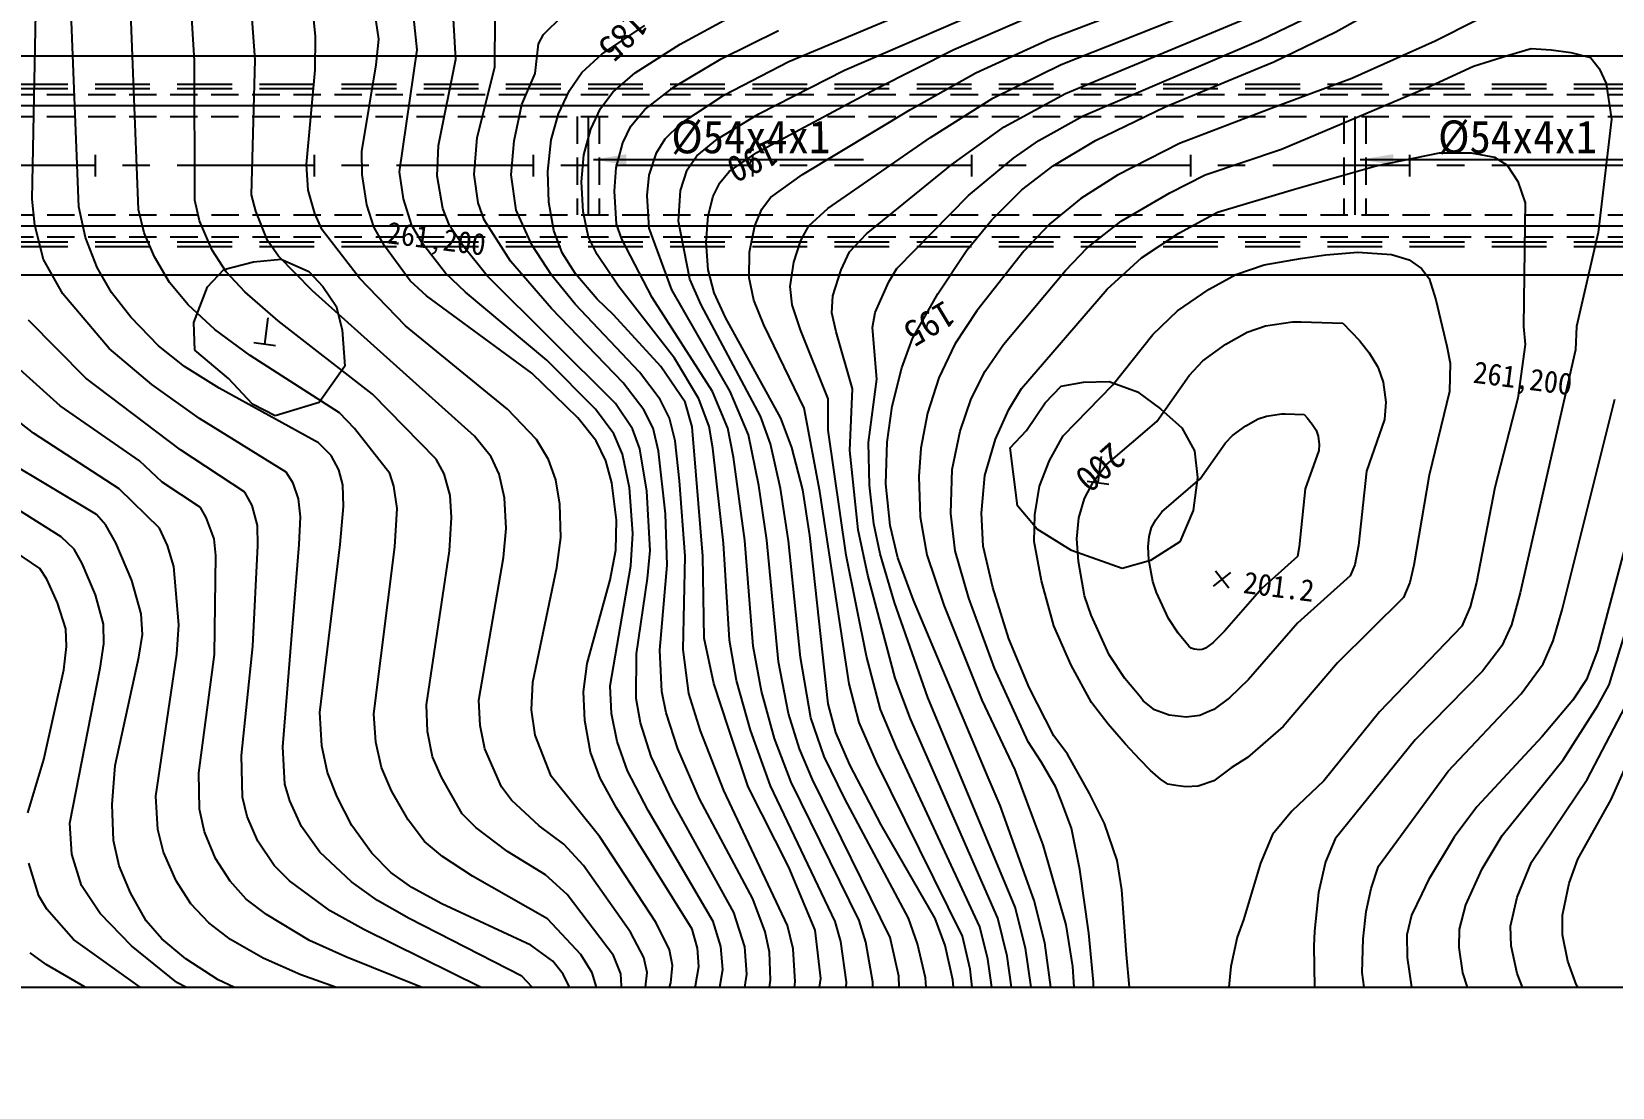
# Model space of a CAD drawing. Header units: millimetres. Extents: x 1510 to 2306, y 1103 to 1807.
# Drawn here: x 2032.1 to 2176.4, y 1392.7 to 1489.1 of the extents above; entities that cross this region are included whole.
import ezdxf
from ezdxf.enums import TextEntityAlignment as Align
from ezdxf.xclip import XClip

# ---------------------------------------------------------------- set-up
doc = ezdxf.new("R2010")
doc.units = ezdxf.units.MM
doc.header["$LTSCALE"] = 10
doc.header["$MEASUREMENT"] = 0
doc.header["$XCLIPFRAME"] = 2
for name, pattern in [('CENTER', [2, 1.25, -0.25, 0.25, -0.25]), ('DASHED', [0.75, 0.5, -0.25]), ('HIDDEN', [0.375, 0.25, -0.125])]:
    doc.linetypes.add(name, pattern=pattern)
doc.layers.add('TX-PAPR', color=2, linetype='Continuous', plot=False)
doc.layers.add('TZ-BASE', color=253, linetype='Continuous')
doc.layers.add('TZ-CABL', color=4, linetype='Continuous')
doc.styles.add('HANA', font='GulimChe.ttf')
doc.styles.get("Standard").update_dxf_attribs({"font": 'GulimChe.ttf'})
doc.linetypes.add('ZIGZAG', pattern='A,0.0001,-0.2,[131,ltypeshp.shx,S=0.2,R=0,X=-0.2,Y=0],-0.4,[131,ltypeshp.shx,S=0.2,R=180,X=0.2,Y=0],-0.2', length=0.8001)
doc.dimstyles.get("Standard").update_dxf_attribs({"dimtxt": 0.18, "dimasz": 0.18, "dimexe": 0.18, "dimexo": 0.0625, "dimgap": 0.09, "dimtad": 0, "dimtih": 1, "dimtoh": 1, "dimdec": 4, "dimzin": 0, "dimdsep": 46, "dimtxsty": 'Standard', "dimcen": 0.09, "dimadec": 0, "dimazin": 0, "dimtfac": 1, "dimtdec": 4, "dimtofl": 0, "dimtmove": 0, "dimatfit": 3, "dimfxl": 0, "dimtolj": 1, "dimtzin": 0, "dimarcsym": 0})

# ---------------------------------------------------------------- blocks, each defined once
blk = doc.blocks.new('JD-DHDH6EF4KJ')
at = {"layer": 'TZ-BASE'}
for p, q in [((434.26, -3.07, 174), (434.79, 23.89, 174)), ((443.97, -4.01, 176), (443.04, 19.12, 176)), ((449.08, 9.57, 177), (448.46, 19.28, 177)), ((454.62, 9.65, 178), (453.86, 19.78, 178)), ((460.13, 11.78, 179), (459.27, 20.03, 179)), ((465.89, 11.55, 180), (464.76, 19.3, 180)), ((508.42, 8.73, 189), (534.08, 19.79, 189)), ((438.5, -3.76, 175), (437.64, 18.58, 175)), ((469.39, 10.57, 181), (468.67, 17.72, 181)), ((503.33, 9.52, 188), (524.93, 18.57, 188)), ((527.2, 11.59, 191), (542.77, 17.51, 191)), ((553.26, 12.23, 195), (560.87, 16.47, 195)), ((472.92, 9.73, 182), (472.59, 15.64, 182)), ((528.2, 9.24, 192), (544.09, 15.54, 192)), ((476.5, 9, 183), (476.53, 13.65, 183)), ((480.93, 11.96, 184), (482.68, 13.69, 184)), ((493.4, 11.1, 186), (498.14, 13.65, 186)), ((518.4, 10.6, 190), (526.21, 13.97, 190)), ((528.58, 6.58, 193), (545.35, 13.55, 193)), ((546.41, 11.5, 194), (551.92, 14.12, 194)), ((566.13, 13.29, 196), (562.32, 11.36, 196)), ((460.08, 8.76, 179), (460.13, 11.78, 179)), ((465.66, 9.19, 180), (465.89, 11.55, 180)), ((480.49, 11.11, 184), (480.93, 11.96, 184)), ((486.3, 10.2, 185), (490.19, 12.78, 185)), ((497.14, 9.74, 187), (502.39, 12.35, 187)), ((520.4, 8.46, 191), (527.2, 11.59, 191)), ((547.62, 9.47, 195), (553.26, 12.23, 195)), ((467.8, -0.57, 181), (469.39, 10.57, 181)), ((480.16, 8.4, 184), (480.49, 11.11, 184)), ((484.44, 8.51, 185), (486.3, 10.2, 185)), ((489.31, 8.47, 186), (493.4, 11.1, 186)), ((511.32, 7.05, 190), (518.4, 10.6, 190)), ((530.2, 4.54, 194), (546.41, 11.5, 194)), ((562.32, 11.36, 196), (554.74, 7.96, 196)), ((568.94, 10.05, 197), (571.09, 10.69, 197)), ((571.09, 10.69, 197), (572.92, 10.57, 197)), ((572.92, 10.57, 197), (574.73, 10.34, 197)), ((574.73, 10.34, 197), (576.51, 9.88, 197)), ((700, 10), (429.86, 10)), ((700, 10), (429.86, 10)), ((449.1, -3.16, 177), (449.08, 9.57, 177)), ((454.26, -2.66, 178), (454.62, 9.65, 178)), ((459.3, 0.09, 179), (460.08, 8.76, 179)), ((464.35, 1.28, 180), (465.66, 9.19, 180)), ((471.34, 1.84, 182), (472.92, 9.73, 182)), ((474.87, 2.56, 183), (476.5, 9, 183)), ((492.86, 7.18, 187), (497.14, 9.74, 187)), ((497.4, 6.42, 188), (503.33, 9.52, 188)), ((500.58, 4.73, 189), (508.42, 8.73, 189)), ((521.94, 6.15, 192), (528.2, 9.24, 192)), ((537.7, 5.38, 195), (545.91, 8.77, 195)), ((545.91, 8.77, 195), (547.62, 9.47, 195)), ((561.54, 7.09, 197), (565.82, 9.07, 197)), ((565.82, 9.07, 197), (568.94, 10.05, 197)), ((576.51, 9.88, 197), (577.3, 8.86, 197)), ((577.3, 8.86, 197), (577.93, 7.51, 197)), ((478.96, 5.58, 184), (480.16, 8.4, 184)), ((483.3, 6.86, 185), (484.44, 8.51, 185)), ((487.25, 6.7, 186), (489.31, 8.47, 186)), ((514.45, 5.13, 191), (520.4, 8.46, 191)), ((554.74, 7.96, 196), (547.11, 5.13, 196)), ((577.93, 7.51, 197), (578.43, 4.23, 197)), ((482.29, 4.74, 185), (483.3, 6.86, 185)), ((486.13, 5.21, 186), (487.25, 6.7, 186)), ((490.17, 5.12, 187), (492.86, 7.18, 187)), ((493.48, 3.86, 188), (497.4, 6.42, 188)), ((500.41, 1.21, 190), (511.32, 7.05, 190)), ((516.26, 2.56, 192), (521.94, 6.15, 192)), ((523, 3.53, 193), (528.58, 6.58, 193)), ((548.3, 1.49, 197), (561.54, 7.09, 197)), ((478.26, 2.27, 184), (478.96, 5.58, 184)), ((481.63, 2.35, 185), (482.29, 4.74, 185)), ((485.25, 3.34, 186), (486.13, 5.21, 186)), ((488.91, 3.6, 187), (490.17, 5.12, 187)), ((496.78, 2.43, 189), (500.58, 4.73, 189)), ((504.57, -0.82, 191), (514.45, 5.13, 191)), ((526.14, 2.28, 194), (530.2, 4.54, 194)), ((531.32, 2.29, 195), (537.7, 5.38, 195)), ((547.11, 5.13, 196), (539, 2.02, 196)), ((484.62, 1, 186), (485.25, 3.34, 186)), ((488.18, 2.07, 187), (488.91, 3.6, 187)), ((492.03, 2.44, 188), (493.48, 3.86, 188)), ((518.2, 0.09, 193), (523, 3.53, 193)), ((578.43, 4.23, 197), (577.22, -6.09, 197)), ((471.21, -0.94, 182), (471.34, 1.84, 182)), ((474.59, -0.8, 183), (474.87, 2.56, 183)), ((477.98, -0.85, 184), (478.26, 2.27, 184)), ((481.33, -0.53, 185), (481.63, 2.35, 185)), ((487.56, -0.2, 187), (488.18, 2.07, 187)), ((491.25, 1.16, 188), (492.03, 2.44, 188)), ((494.92, 0.88, 189), (496.78, 2.43, 189)), ((506.89, -3.91, 192), (516.26, 2.56, 192)), ((523.84, 0.68, 194), (526.14, 2.28, 194)), ((527.46, -0.02, 195), (531.32, 2.29, 195)), ((539, 2.02, 196), (533.34, -0.87, 196)), ((541.34, -0.84, 197), (548.3, 1.49, 197)), ((440, 1), (440, -1)), ((459.44, -2.25, 179), (459.3, 0.09, 179)), ((460, 1), (460, -1)), ((464.37, -0.82, 180), (464.35, 1.28, 180)), ((480, 1), (480, -1)), ((484.4, -1.47, 186), (484.62, 1, 186)), ((490.58, -0.87, 188), (491.25, 1.16, 188)), ((494.06, -0.39, 189), (494.92, 0.88, 189)), ((497.88, -0.54, 190), (500.41, 1.21, 190)), ((500, 1), (500, -1)), ((510.43, -6.22, 193), (518.2, 0.09, 193)), ((519.73, -2.74, 194), (523.84, 0.68, 194)), ((520, 1), (520, -1)), ((540, 1), (540, -1)), ((556.94, -0.03, 198), (562.73, 1.18, 198)), ((560, 1), (560, -1)), ((562.73, 1.18, 198), (565.61, 1.16, 198)), ((565.61, 1.16, 198), (567.74, 0.77, 198)), ((567.74, 0.77, 198), (568.92, 0.04, 198)), ((568.92, 0.04, 198), (569.87, -1.46, 198)), ((464.79, -3.58, 180), (464.37, -0.82, 180)), ((468.15, -3.03, 181), (467.8, -0.57, 181)), ((471.73, -3.9, 182), (471.21, -0.94, 182)), ((474.96, -3.4, 183), (474.59, -0.8, 183)), ((478.45, -4.08, 184), (477.98, -0.85, 184)), ((481.42, -3.32, 185), (481.33, -0.53, 185)), ((487.41, -2.32, 187), (487.56, -0.2, 187)), ((490.41, -2.74, 188), (490.58, -0.87, 188)), ((493.45, -2.26, 189), (494.06, -0.39, 189)), ((497.04, -1.56, 190), (497.88, -0.54, 190)), ((501.65, -2.92, 191), (504.57, -0.82, 191)), ((524.61, -2.21, 195), (527.46, -0.02, 195)), ((533.34, -0.87, 196), (529.98, -3.01, 196)), ((538.12, -2.47, 197), (541.34, -0.84, 197)), ((549.5, -2.15, 198), (556.94, -0.03, 198)), ((454.66, -4.15, 178), (454.26, -2.66, 178)), ((460.05, -4.38, 179), (459.44, -2.25, 179)), ((484.55, -4.2, 186), (484.4, -1.47, 186)), ((487.61, -5.35, 187), (487.41, -2.32, 187)), ((490.58, -5.71, 188), (490.41, -2.74, 188)), ((493.26, -5.07, 189), (493.45, -2.26, 189)), ((495.95, -4.57, 190), (496.42, -2.79, 190)), ((496.42, -2.79, 190), (497.04, -1.56, 190)), ((513.2, -9.38, 194), (519.73, -2.74, 194)), ((521.85, -4.94, 195), (524.61, -2.21, 195)), ((533.68, -5.06, 197), (538.12, -2.47, 197)), ((542.47, -4.26, 198), (549.5, -2.15, 198)), ((569.87, -1.46, 198), (570.55, -3.39, 198)), ((434.5, -5.42, 174), (434.26, -3.07, 174)), ((439.12, -6.56, 175), (438.5, -3.76, 175)), ((444.48, -6.12, 176), (443.97, -4.01, 176)), ((449.54, -5.04, 177), (449.1, -3.16, 177)), ((455.75, -6.82, 178), (454.66, -4.15, 178)), ((465.43, -5.58, 180), (464.79, -3.58, 180)), ((468.9, -5.46, 181), (468.15, -3.03, 181)), ((472.34, -5.47, 182), (471.73, -3.9, 182)), ((475.5, -4.95, 183), (474.96, -3.4, 183)), ((479.87, -7.23, 184), (478.45, -4.08, 184)), ((481.86, -5.93, 185), (481.42, -3.32, 185)), ((485.04, -6.52, 186), (484.55, -4.2, 186)), ((500.21, -5.51, 191), (500.85, -3.96, 191)), ((500.85, -3.96, 191), (501.65, -2.92, 191)), ((505.14, -5.49, 192), (506.89, -3.91, 192)), ((529.98, -3.01, 196), (527.15, -5.31, 196)), ((538.92, -6.18, 198), (542.47, -4.26, 198)), ((570.55, -3.39, 198), (570.53, -5.34, 198)), ((435.28, -8.57, 174), (434.5, -5.42, 174)), ((450.69, -7.71, 177), (449.54, -5.04, 177)), ((460.74, -5.86, 179), (460.05, -4.38, 179)), ((466.43, -7.31, 180), (465.43, -5.58, 180)), ((469.88, -7.1, 181), (468.9, -5.46, 181)), ((473.57, -7.29, 182), (472.34, -5.47, 182)), ((477.91, -8.72, 183), (475.5, -4.95, 183)), ((488.07, -6.72, 187), (487.61, -5.35, 187)), ((492.66, -11.35, 188), (490.58, -5.71, 188)), ((494.29, -10.37, 189), (493.26, -5.07, 189)), ((495.77, -6.98, 190), (495.95, -4.57, 190)), ((499.74, -7.89, 191), (500.21, -5.51, 191)), ((504.43, -6.82, 192), (505.14, -5.49, 192)), ((519.59, -7.72, 195), (521.85, -4.94, 195)), ((527.15, -5.31, 196), (524.79, -7.81, 196)), ((530.57, -7.5, 197), (533.68, -5.06, 197)), ((570.53, -5.34, 198), (570.39, -14.68, 198)), ((440.18, -9.31, 175), (439.12, -6.56, 175)), ((445.41, -8.33, 176), (444.48, -6.12, 176)), ((456.75, -8.25, 178), (455.75, -6.82, 178)), ((464.13, -10.26, 179), (460.74, -5.86, 179)), ((471.97, -9.82, 181), (469.88, -7.1, 181)), ((482.63, -7.95, 185), (481.86, -5.93, 185)), ((485.82, -8.1, 186), (485.04, -6.52, 186)), ((490.86, -12.05, 187), (488.07, -6.72, 187)), ((495.97, -9.51, 190), (495.77, -6.98, 190)), ((503.78, -8.8, 192), (504.43, -6.82, 192)), ((508.88, -7.86, 193), (510.43, -6.22, 193)), ((535.51, -8.43, 198), (538.92, -6.18, 198)), ((577.22, -6.09, 197), (575.24, -14.68, 197)), ((437.05, -11.69, 174), (435.28, -8.57, 174)), ((446.8, -10.67, 176), (445.41, -8.33, 176)), ((451.95, -9.7, 177), (450.69, -7.71, 177)), ((454.45, -8.79, 175.82), (456.99, -8.53, 175.82)), ((459.83, -11.44, 178), (456.75, -8.25, 178)), ((456.99, -8.53, 175.82), (459.52, -9.66, 175.82)), ((468.75, -10.52, 180), (466.43, -7.31, 180)), ((475.8, -10.07, 182), (473.57, -7.29, 182)), ((481.68, -10.04, 184), (479.87, -7.23, 184)), ((483.84, -9.89, 185), (482.63, -7.95, 185)), ((487.77, -11.01, 186), (485.82, -8.1, 186)), ((499.72, -10.25, 191), (499.74, -7.89, 191)), ((508.1, -9.5, 193), (508.88, -7.86, 193)), ((516.94, -11.7, 195), (519.59, -7.72, 195)), ((524.79, -7.81, 196), (520.48, -13.25, 196)), ((528.59, -9.56, 197), (530.57, -7.5, 197)), ((532.39, -11.28, 198), (535.51, -8.43, 198)), ((546.72, -9.05, 199), (550.04, -8.49, 199)), ((550.04, -8.49, 199), (552.34, -8.15, 199)), ((552.34, -8.15, 199), (555.27, -7.91, 199)), ((555.27, -7.91, 199), (558.36, -8.1, 199)), ((558.36, -8.1, 199), (559.95, -8.61, 199)), ((559.95, -8.61, 199), (561.09, -9.38, 199)), ((700, -10), (429.43, -10)), ((700, -10), (429.43, -10)), ((441.5, -11.58, 175), (440.18, -9.31, 175)), ((450.26, -11.08, 175.82), (451.76, -9.47, 175.82)), ((451.76, -9.47, 175.82), (454.45, -8.79, 175.82)), ((453.67, -11.52, 177), (451.95, -9.7, 177)), ((459.52, -9.66, 175.82), (460.8, -11.02, 175.82)), ((473.8, -11.55, 181), (471.97, -9.82, 181)), ((487.51, -21.72, 182), (475.8, -10.07, 182)), ((481.65, -13.04, 183), (477.91, -8.72, 183)), ((483.83, -12.66, 184), (481.68, -10.04, 184)), ((485.82, -12.18, 185), (483.84, -9.89, 185)), ((496.52, -11.62, 190), (495.97, -9.51, 190)), ((503.46, -11.03, 192), (503.78, -8.8, 192)), ((507.35, -11.9, 193), (508.1, -9.5, 193)), ((512.46, -10.6, 194), (513.2, -9.38, 194)), ((522.93, -16.34, 197), (528.59, -9.56, 197)), ((541.7, -11.29, 199), (544.13, -9.95, 199)), ((544.13, -9.95, 199), (546.72, -9.05, 199)), ((561.09, -9.38, 199), (561.8, -10.3, 199)), ((448.49, -12.7, 176), (446.8, -10.67, 176)), ((449, -14.32, 175.82), (450.26, -11.08, 175.82)), ((456.72, -14.18, 177), (453.67, -11.52, 177)), ((474.63, -24.69, 178), (459.83, -11.44, 178)), ((460.8, -11.02, 175.82), (461.99, -12.83, 175.82)), ((468.34, -14.62, 179), (464.13, -10.26, 179)), ((470.25, -11.89, 180), (468.75, -10.52, 180)), ((492.88, -17.59, 186), (487.77, -11.01, 186)), ((497.96, -20.62, 188), (492.66, -11.35, 188)), ((495.31, -12.72, 189), (494.29, -10.37, 189)), ((500.14, -12.29, 191), (499.72, -10.25, 191)), ((503.64, -12.72, 192), (503.46, -11.03, 192)), ((511.21, -13.41, 194), (512.46, -10.6, 194)), ((524.56, -20.34, 198), (532.39, -11.28, 198)), ((538.8, -13.25, 199), (541.7, -11.29, 199)), ((561.8, -10.3, 199), (562.38, -12.24, 199)), ((441.27, -16.68, 174), (437.05, -11.69, 174)), ((443.27, -13.83, 175), (441.5, -11.58, 175)), ((450.92, -14.96, 176), (448.49, -12.7, 176)), ((461.99, -12.83, 175.82), (462.55, -14.99, 175.82)), ((479.88, -18.94, 180), (470.25, -11.89, 180)), ((481.24, -17.76, 181), (473.8, -11.55, 181)), ((489.7, -18.85, 184), (483.83, -12.66, 184)), ((487.31, -13.62, 185), (485.82, -12.18, 185)), ((496.36, -20.61, 187), (490.86, -12.05, 187)), ((500.73, -22.86, 189), (495.31, -12.72, 189)), ((497.54, -13.86, 190), (496.52, -11.62, 190)), ((501.04, -14.52, 191), (500.14, -12.29, 191)), ((504.38, -14.99, 192), (503.64, -12.72, 192)), ((507.25, -13.45, 193), (507.35, -11.9, 193)), ((514.63, -15.78, 195), (516.94, -11.7, 195)), ((562.38, -12.24, 199), (563.39, -16.48, 199)), ((439.16, -19.4, 173), (433.93, -14.11, 173)), ((445.79, -16.45, 175), (443.27, -13.83, 175)), ((449.11, -16.86, 175.82), (449, -14.32, 175.82)), ((455.49, -16.29, 177.47), (455.79, -13.91, 177.47)), ((465.32, -20.86, 177), (456.72, -14.18, 177)), ((488.21, -19.82, 183), (481.65, -13.04, 183)), ((491.63, -18.35, 185), (487.31, -13.62, 185)), ((502.6, -23.04, 190), (497.54, -13.86, 190)), ((507.64, -15.17, 193), (507.25, -13.45, 193)), ((510.97, -14.79, 194), (511.21, -13.41, 194)), ((520.48, -13.25, 196), (518.49, -16.31, 196)), ((536.57, -15.42, 199), (538.8, -13.25, 199)), ((546.83, -14.63, 200), (549.31, -14.25, 200)), ((549.31, -14.25, 200), (550.11, -14.27, 200)), ((550.11, -14.27, 200), (553.9, -14.39, 200)), ((553.9, -14.39, 200), (555.42, -15.97, 200)), ((454.16, -17.34, 176), (450.92, -14.96, 176)), ((462.55, -14.99, 175.82), (462.78, -18.32, 175.82)), ((477.65, -22.22, 179), (468.34, -14.62, 179)), ((504.73, -22.14, 191), (501.04, -14.52, 191)), ((506.93, -21.29, 192), (504.38, -14.99, 192)), ((509.14, -20.39, 193), (507.64, -15.17, 193)), ((511.37, -19.5, 194), (510.97, -14.79, 194)), ((513.64, -18.46, 195), (514.63, -15.78, 195)), ((532.92, -20, 199), (536.57, -15.42, 199)), ((543.23, -16.29, 200), (545.18, -15.21, 200)), ((545.18, -15.21, 200), (546.83, -14.63, 200)), ((570.39, -14.68, 198), (570.54, -16.33, 198)), ((575.24, -14.68, 197), (575.14, -16.81, 197)), ((584.83, -15.3, 195), (577.15, -44.27, 195)), ((436.81, -21.93, 172), (430.75, -16.48, 172)), ((445.18, -19.99, 174), (441.27, -16.68, 174)), ((448.17, -18.34, 175), (445.79, -16.45, 175)), ((452.17, -19.42, 175.82), (449.11, -16.86, 175.82)), ((454.5, -16.16, 177.47), (456.48, -16.42, 177.47)), ((518.49, -16.31, 196), (517.02, -19.36, 196)), ((521.24, -18.75, 197), (522.93, -16.34, 197)), ((541.12, -17.82, 200), (543.23, -16.29, 200)), ((555.42, -15.97, 200), (556.31, -17.08, 200)), ((556.31, -17.08, 200), (557.08, -18.34, 200)), ((563.39, -16.48, 199), (563.7, -18.04, 199)), ((570.54, -16.33, 198), (569.87, -21.22, 198)), ((575.14, -16.81, 197), (570.09, -39.01, 197)), ((451.31, -20.31, 175), (448.17, -18.34, 175)), ((462.3, -22.57, 176), (454.16, -17.34, 176)), ((462.78, -18.32, 175.82), (460.45, -21.63, 175.82)), ((485.67, -22.24, 181), (481.24, -17.76, 181)), ((493.86, -21.59, 185), (491.63, -18.35, 185)), ((495.1, -21.3, 186), (492.88, -17.59, 186)), ((512.75, -21.95, 195), (513.64, -18.46, 195)), ((519.98, -21.29, 197), (521.24, -18.75, 197)), ((539.89, -19.16, 200), (541.12, -17.82, 200)), ((557.08, -18.34, 200), (557.12, -18.47, 200)), ((557.12, -18.47, 200), (557.59, -19.78, 200)), ((563.7, -18.04, 199), (563.63, -20.61, 199)), ((447.78, -25.94, 173), (439.16, -19.4, 173)), ((449.52, -23.08, 174), (445.18, -19.99, 174)), ((454.38, -21.79, 175.82), (452.17, -19.42, 175.82)), ((484.08, -23.02, 180), (479.88, -18.94, 180)), ((490.09, -22.28, 183), (488.21, -19.82, 183)), ((491.57, -21.35, 184), (489.7, -18.85, 184)), ((510.59, -25.27, 194), (511.37, -19.5, 194)), ((517.02, -19.36, 196), (516, -22.61, 196)), ((526.74, -21.65, 200.18), (528.18, -20.12, 200.18)), ((528.18, -20.12, 200.18), (530.22, -19.77, 200.18)), ((528.38, -24.67, 199), (532.92, -20, 199)), ((530.22, -19.77, 200.18), (532.56, -19.71, 200.18)), ((532.56, -19.71, 200.18), (535.15, -20.66, 200.18)), ((536.91, -23.36, 200), (539.89, -19.16, 200)), ((557.59, -19.78, 200), (557.83, -21.58, 200)), ((460.38, -25.31, 175), (451.31, -20.31, 175)), ((460.45, -21.63, 175.82), (456.43, -22.83, 175.82)), ((471.13, -26.81, 177), (465.32, -20.86, 177)), ((492.44, -23.06, 184), (491.57, -21.35, 184)), ((494.5, -23.85, 185), (493.86, -21.59, 185)), ((496.07, -23.83, 186), (495.1, -21.3, 186)), ((497.76, -23.96, 187), (496.36, -20.61, 187)), ((499.64, -24.59, 188), (497.96, -20.62, 188)), ((506.92, -24.16, 192), (506.93, -21.29, 192)), ((508.9, -26, 193), (509.14, -20.39, 193)), ((518.97, -24.24, 197), (519.98, -21.29, 197)), ((523.4, -22.26, 198), (524.56, -20.34, 198)), ((525.02, -24.17, 200.18), (526.74, -21.65, 200.18)), ((535.15, -20.66, 200.18), (537.27, -22.21, 200.18)), ((557.83, -21.58, 200), (557.71, -23.17, 200)), ((563.63, -20.61, 199), (561.79, -28.25, 199)), ((569.87, -21.22, 198), (567.78, -29.38, 198)), ((573.92, -40.56, 196), (578.73, -21.32, 196)), ((434.38, -24.42, 171), (430.96, -21.79, 171)), ((444.05, -26.95, 172), (436.81, -21.93, 172)), ((457.44, -28, 174), (449.52, -23.08, 174)), ((456.43, -22.83, 175.82), (454.38, -21.79, 175.82)), ((463.67, -24.01, 176), (462.3, -22.57, 176)), ((480.28, -25.01, 179), (477.65, -22.22, 179)), ((485.73, -25.13, 180), (484.08, -23.02, 180)), ((487.36, -24.5, 181), (485.67, -22.24, 181)), ((489.07, -24.02, 182), (487.51, -21.72, 182)), ((490.94, -23.97, 183), (490.09, -22.28, 183)), ((492.95, -25.11, 184), (492.44, -23.06, 184)), ((501.64, -25.4, 189), (500.73, -22.86, 189)), ((503.61, -25.74, 190), (502.6, -23.04, 190)), ((506.16, -29.75, 191), (504.73, -22.14, 191)), ((512.3, -25.24, 195), (512.75, -21.95, 195)), ((516, -22.61, 196), (515.38, -25.79, 196)), ((522.19, -24.98, 198), (523.4, -22.26, 198)), ((537.27, -22.21, 200.18), (539.21, -23.95, 200.18)), ((546.16, -23.13, 201), (546.93, -22.87, 201)), ((546.93, -22.87, 201), (548.3, -22.66, 201)), ((548.3, -22.66, 201), (548.64, -22.67, 201)), ((548.64, -22.67, 201), (550.36, -22.72, 201)), ((550.36, -22.72, 201), (550.64, -23.01, 201)), ((550.64, -23.01, 201), (551.12, -23.61, 201)), ((442.18, -29.51, 171), (434.38, -24.42, 171)), ((466.89, -28.12, 176), (463.67, -24.01, 176)), ((488.14, -26.34, 181), (487.36, -24.5, 181)), ((489.73, -25.85, 182), (489.07, -24.02, 182)), ((491.43, -26.08, 183), (490.94, -23.97, 183)), ((494.87, -28.26, 185), (494.5, -23.85, 185)), ((496.39, -25.8, 186), (496.07, -23.83, 186)), ((498.28, -26.63, 187), (497.76, -23.96, 187)), ((508.55, -35.55, 192), (506.92, -24.16, 192)), ((518.24, -27.75, 197), (518.97, -24.24, 197)), ((523.53, -25.77, 200.18), (525.02, -24.17, 200.18)), ((532.31, -27.33, 200), (536.91, -23.36, 200)), ((539.21, -23.95, 200.18), (540.36, -26.05, 200.18)), ((543.82, -24.64, 201), (545.05, -23.75, 201)), ((545.05, -23.75, 201), (546.16, -23.13, 201)), ((551.12, -23.61, 201), (551.46, -24.16, 201)), ((551.46, -24.16, 201), (551.65, -24.7, 201)), ((557.71, -23.17, 200), (556.05, -27.88, 200)), ((453.68, -29.81, 173), (447.78, -25.94, 173)), ((461.54, -26.47, 175), (460.38, -25.31, 175)), ((476.14, -26.58, 178), (474.63, -24.69, 178)), ((481.4, -26.84, 179), (480.28, -25.01, 179)), ((486.61, -26.94, 180), (485.73, -25.13, 180)), ((490.36, -29.71, 182), (489.73, -25.85, 182)), ((493.36, -28.78, 184), (492.95, -25.11, 184)), ((497.36, -34.48, 186), (496.39, -25.8, 186)), ((500.6, -29.2, 188), (499.64, -24.59, 188)), ((502.58, -29.47, 189), (501.64, -25.4, 189)), ((504.62, -29.61, 190), (503.61, -25.74, 190)), ((510.68, -29.16, 194), (510.59, -25.27, 194)), ((512.17, -29.06, 195), (512.3, -25.24, 195)), ((515.38, -25.79, 196), (515.2, -28.37, 196)), ((521.23, -28.28, 198), (522.19, -24.98, 198)), ((524.2, -31.07, 200.18), (523.53, -25.77, 200.18)), ((527.13, -26.92, 199), (528.38, -24.67, 199)), ((540.87, -28.6, 201), (543.2, -25.32, 201)), ((543.2, -25.32, 201), (543.82, -24.64, 201)), ((551.65, -24.7, 201), (551.75, -25.47, 201)), ((551.75, -25.47, 201), (551.71, -26.01, 201)), ((440.11, -31.84, 170), (431.79, -26.85, 170)), ((446.12, -28.9, 172), (444.05, -26.95, 172)), ((462.25, -27.76, 175), (461.54, -26.47, 175)), ((471.85, -28.15, 177), (471.13, -26.81, 177)), ((476.88, -28.18, 178), (476.14, -26.58, 178)), ((482.05, -28.67, 179), (481.4, -26.84, 179)), ((487.18, -28.96, 180), (486.61, -26.94, 180)), ((488.78, -29.41, 181), (488.14, -26.34, 181)), ((492.08, -31.79, 183), (491.43, -26.08, 183)), ((499.32, -34.21, 187), (498.28, -26.63, 187)), ((509.67, -33.25, 193), (508.9, -26, 193)), ((526.21, -29.27, 199), (527.13, -26.92, 199)), ((531.13, -28.85, 200), (532.31, -27.33, 200)), ((531.56, -28.94, 201.31), (531.86, -26.56, 201.31)), ((540.36, -26.05, 200.18), (540.64, -28.47, 200.18)), ((551.71, -26.01, 201), (550.48, -29.51, 201)), ((436.89, -33.89, 169), (427.62, -28.05, 169)), ((458.07, -28.99, 174), (457.44, -28, 174)), ((462.6, -29.15, 175), (462.25, -27.76, 175)), ((467.28, -29.26, 176), (466.89, -28.12, 176)), ((472.4, -30.13, 177), (471.85, -28.15, 177)), ((477.38, -30.34, 178), (476.88, -28.18, 178)), ((482.41, -30.91, 179), (482.05, -28.67, 179)), ((493.86, -35.65, 184), (493.36, -28.78, 184)), ((495.47, -35.65, 185), (494.87, -28.26, 185)), ((515.2, -28.37, 196), (515.32, -32.06, 196)), ((518.11, -31.75, 197), (518.24, -27.75, 197)), ((520.93, -31.74, 198), (521.23, -28.28, 198)), ((530.33, -30.39, 200), (531.13, -28.85, 200)), ((530.57, -28.81, 201.31), (532.55, -29.07, 201.31)), ((537.38, -31.61, 201), (540.87, -28.6, 201)), ((540.64, -28.47, 200.18), (540.25, -31.48, 200.18)), ((556.05, -27.88, 200), (555.34, -34.67, 200)), ((561.79, -28.25, 199), (560.39, -36.47, 199)), ((445.89, -33.09, 171), (442.18, -29.51, 171)), ((449.61, -31.22, 172), (446.12, -28.9, 172)), ((454.32, -31.03, 173), (453.68, -29.81, 173)), ((458.57, -30.41, 174), (458.07, -28.99, 174)), ((462.68, -31.12, 175), (462.6, -29.15, 175)), ((467.56, -31.31, 176), (467.28, -29.26, 176)), ((472.52, -32.12, 177), (472.4, -30.13, 177)), ((487.6, -32.38, 180), (487.18, -28.96, 180)), ((489.09, -33.57, 181), (488.78, -29.41, 181)), ((490.68, -35.14, 182), (490.36, -29.71, 182)), ((501.31, -34.2, 188), (500.6, -29.2, 188)), ((503.31, -34.26, 189), (502.58, -29.47, 189)), ((505.26, -33.78, 190), (504.62, -29.61, 190)), ((508.84, -47.32, 191), (506.16, -29.75, 191)), ((511.08, -32.7, 194), (510.68, -29.16, 194)), ((512.59, -32.85, 195), (512.17, -29.06, 195)), ((525.78, -31.88, 199), (526.21, -29.27, 199)), ((550.48, -29.51, 201), (549.93, -34.81, 201)), ((567.78, -29.38, 198), (566.12, -38.05, 198)), ((450.14, -32.11, 172), (449.61, -31.22, 172)), ((454.82, -32.85, 173), (454.32, -31.03, 173)), ((458.75, -32.06, 174), (458.57, -30.41, 174)), ((462.37, -34.6, 175), (462.68, -31.12, 175)), ((467.37, -34.8, 176), (467.56, -31.31, 176)), ((477.52, -33.14, 178), (477.38, -30.34, 178)), ((482.51, -33.95, 179), (482.41, -30.91, 179)), ((521.08, -34.75, 198), (520.93, -31.74, 198)), ((526.01, -33.2, 200.18), (524.2, -31.07, 200.18)), ((529.81, -32.15, 200), (530.33, -30.39, 200)), ((536.82, -32.34, 201), (537.38, -31.61, 201)), ((540.25, -31.48, 200.18), (539.02, -34.34, 200.18)), ((440.98, -32.82, 170), (440.11, -31.84, 170)), ((441.89, -34.44, 170), (440.98, -32.82, 170)), ((446.6, -34.67, 171), (445.89, -33.09, 171)), ((450.86, -34.07, 172), (450.14, -32.11, 172)), ((454.86, -34.67, 173), (454.82, -32.85, 173)), ((458.62, -34.59, 174), (458.75, -32.06, 174)), ((472.35, -35.17, 177), (472.52, -32.12, 177)), ((477.28, -35.79, 178), (477.52, -33.14, 178)), ((487.53, -35.11, 180), (487.6, -32.38, 180)), ((492.21, -36.48, 183), (492.08, -31.79, 183)), ((511.66, -35.43, 194), (511.08, -32.7, 194)), ((513.28, -35.82, 195), (512.59, -32.85, 195)), ((515.32, -32.06, 196), (515.92, -35.52, 196)), ((518.5, -35.16, 197), (518.11, -31.75, 197)), ((525.74, -34.33, 199), (525.78, -31.88, 199)), ((529.62, -34.06, 200), (529.81, -32.15, 200)), ((536.21, -33.86, 201), (536.45, -33.04, 201)), ((536.45, -33.04, 201), (536.82, -32.34, 201)), ((434.96, -36.77, 168), (429.89, -33.36, 168)), ((438.1, -35.03, 169), (436.89, -33.89, 169)), ((443.34, -37.89, 170), (441.89, -34.44, 170)), ((451.02, -35.58, 172), (450.86, -34.07, 172)), ((457.12, -53.06, 174), (458.62, -34.59, 174)), ((460.52, -49.92, 175), (462.37, -34.6, 175)), ((482.15, -36.69, 179), (482.51, -33.95, 179)), ((488.9, -36.55, 181), (489.09, -33.57, 181)), ((497.91, -43.33, 186), (497.36, -34.48, 186)), ((500.07, -43.86, 187), (499.32, -34.21, 187)), ((502.37, -45.31, 188), (501.31, -34.2, 188)), ((504.39, -44.92, 189), (503.31, -34.26, 189)), ((506.91, -49.15, 190), (505.26, -33.78, 190)), ((510.54, -37.4, 193), (509.67, -33.25, 193)), ((526.38, -37.91, 199), (525.74, -34.33, 199)), ((529.14, -35.13, 200.18), (526.01, -33.2, 200.18)), ((529.77, -36.15, 200), (529.62, -34.06, 200)), ((536.12, -34.8, 201), (536.21, -33.86, 201)), ((539.02, -34.34, 200.18), (536.36, -36.06, 200.18)), ((438.83, -36.33, 169), (438.1, -35.03, 169)), ((447.17, -36.6, 171), (446.6, -34.67, 171)), ((450.89, -44.64, 172), (451.02, -35.58, 172)), ((454.39, -43.86, 173), (454.86, -34.67, 173)), ((465.45, -50.04, 176), (467.37, -34.8, 176)), ((470.25, -49.22, 177), (472.35, -35.17, 177)), ((475.04, -48.81, 178), (477.28, -35.79, 178)), ((487.01, -37.81, 180), (487.53, -35.11, 180)), ((490.43, -37.68, 182), (490.68, -35.14, 182)), ((493.68, -44.17, 184), (493.86, -35.65, 184)), ((495.6, -43.13, 185), (495.47, -35.65, 185)), ((510.41, -44.79, 192), (508.55, -35.55, 192)), ((512.98, -39.87, 194), (511.66, -35.43, 194)), ((514.7, -39.66, 195), (513.28, -35.82, 195)), ((515.92, -35.52, 196), (517.47, -40.12, 196)), ((519.77, -39.5, 197), (518.5, -35.16, 197)), ((521.96, -38.51, 198), (521.08, -34.75, 198)), ((533.77, -36.77, 200.18), (529.14, -35.13, 200.18)), ((536.36, -36.06, 200.18), (533.77, -36.77, 200.18)), ((536.2, -35.99, 201), (536.12, -34.8, 201)), ((536.55, -37.98, 201), (536.2, -35.99, 201)), ((549.76, -35.68, 201), (546.51, -38.6, 201)), ((549.93, -34.81, 201), (549.76, -35.68, 201)), ((555.34, -34.67, 200), (554.99, -36.45, 200)), ((435.59, -37.75, 168), (434.96, -36.77, 168)), ((440.03, -39.18, 169), (438.83, -36.33, 169)), ((447.64, -41.93, 171), (447.17, -36.6, 171)), ((479.95, -47.16, 179), (482.15, -36.69, 179)), ((487.02, -47.5, 181), (488.9, -36.55, 181)), ((491.56, -44.23, 183), (492.21, -36.48, 183)), ((513.05, -46.79, 193), (510.54, -37.4, 193)), ((530.31, -39.29, 200), (529.77, -36.15, 200)), ((542.09, -38.38, 201.18), (543.68, -37.16, 201.18)), ((542.27, -36.98, 201.18), (543.5, -38.56, 201.18)), ((554.56, -37.45, 200), (549.77, -41.76, 200)), ((554.99, -36.45, 200), (554.56, -37.45, 200)), ((560.39, -36.47, 199), (560.02, -38.06, 199)), ((578.21, -47.41, 194), (581.67, -36.26, 194)), ((436.57, -39.9, 168), (435.59, -37.75, 168)), ((444.21, -40.92, 170), (443.34, -37.89, 170)), ((484.91, -45.46, 180), (487.01, -37.81, 180)), ((489.42, -44.57, 182), (490.43, -37.68, 182)), ((523.4, -43.21, 198), (521.96, -38.51, 198)), ((527.53, -42.02, 199), (526.38, -37.91, 199)), ((536.9, -38.96, 201), (536.55, -37.98, 201)), ((537.99, -41.36, 201), (536.9, -38.96, 201)), ((546.51, -38.6, 201), (543.11, -42.5, 201)), ((560.02, -38.06, 199), (559.43, -39.44, 199)), ((566.12, -38.05, 198), (565.53, -40.29, 198)), ((437.31, -42.28, 168), (436.57, -39.9, 168)), ((440.75, -41.87, 169), (440.03, -39.18, 169)), ((516.03, -48.55, 194), (512.98, -39.87, 194)), ((521.54, -55.87, 195), (514.7, -39.66, 195)), ((517.47, -40.12, 196), (520.96, -48.81, 196)), ((522.1, -45.88, 197), (519.77, -39.5, 197)), ((530.94, -41.04, 200), (530.31, -39.29, 200)), ((559.43, -39.44, 199), (553.41, -45.38, 199)), ((565.53, -40.29, 198), (564.76, -42.04, 198)), ((570.09, -39.01, 197), (569.29, -41.91, 197)), ((444.32, -42.82, 170), (444.21, -40.92, 170)), ((532.58, -44.65, 200), (530.94, -41.04, 200)), ((538.87, -42.68, 201), (537.99, -41.36, 201)), ((549.77, -41.76, 200), (545.3, -46.9, 200)), ((573.1, -43.37, 196), (573.92, -40.56, 196)), ((437.4, -43.9, 168), (437.31, -42.28, 168)), ((440.8, -43.67, 169), (440.75, -41.87, 169)), ((443.99, -44.89, 170), (444.32, -42.82, 170)), ((447.47, -44.59, 171), (447.64, -41.93, 171)), ((496.47, -47.29, 185), (495.6, -43.13, 185)), ((525.28, -47.65, 198), (523.4, -43.21, 198)), ((529.11, -45.62, 199), (527.53, -42.02, 199)), ((539.85, -43.88, 201), (538.87, -42.68, 201)), ((543.11, -42.5, 201), (542.04, -43.56, 201)), ((564.76, -42.04, 198), (557.24, -49.86, 198)), ((569.29, -41.91, 197), (568.42, -43.83, 197)), ((437.13, -46.02, 168), (437.4, -43.9, 168)), ((440.46, -45.89, 169), (440.8, -43.67, 169)), ((445.53, -57.56, 171), (447.47, -44.59, 171)), ((449.48, -55.43, 172), (450.89, -44.64, 172)), ((453.37, -53.85, 173), (454.39, -43.86, 173)), ((489.4, -48.64, 182), (489.42, -44.57, 182)), ((491.74, -48, 183), (491.56, -44.23, 183)), ((494.21, -48.2, 184), (493.68, -44.17, 184)), ((498.56, -47.01, 186), (497.91, -43.33, 186)), ((500.83, -47.99, 187), (500.07, -43.86, 187)), ((534.01, -46.81, 200), (532.58, -44.65, 200)), ((540.05, -44.04, 201), (539.85, -43.88, 201)), ((540.34, -44.15, 201), (540.05, -44.04, 201)), ((540.82, -44.21, 201), (540.34, -44.15, 201)), ((541.06, -44.18, 201), (540.82, -44.21, 201)), ((541.32, -44.07, 201), (541.06, -44.18, 201)), ((541.36, -44.05, 201), (541.32, -44.07, 201)), ((542.04, -43.56, 201), (541.36, -44.05, 201)), ((568.42, -43.83, 197), (566.66, -46.15, 197)), ((572.18, -45.47, 196), (573.1, -43.37, 196)), ((577.15, -44.27, 195), (576.14, -46.92, 195)), ((435.32, -54.23, 168), (437.13, -46.02, 168)), ((437.68, -60.03, 169), (440.46, -45.89, 169)), ((441.83, -54.76, 170), (443.99, -44.89, 170)), ((484.58, -48.04, 180), (484.91, -45.46, 180)), ((503.29, -50.01, 188), (502.37, -45.31, 188)), ((505.34, -50.41, 189), (504.39, -44.92, 189)), ((511.69, -49.66, 192), (510.41, -44.79, 192)), ((525.18, -52.62, 197), (522.1, -45.88, 197)), ((530.95, -49, 199), (529.11, -45.62, 199)), ((553.41, -45.38, 199), (548.47, -51.2, 199)), ((566.66, -46.15, 197), (560.51, -52.43, 197)), ((570.17, -48.21, 196), (572.18, -45.47, 196)), ((479.84, -49.67, 179), (479.95, -47.16, 179)), ((487.13, -50.01, 181), (487.02, -47.5, 181)), ((497.81, -51.36, 185), (496.47, -47.29, 185)), ((499.84, -51.55, 186), (498.56, -47.01, 186)), ((509.75, -50.84, 191), (508.84, -47.32, 191)), ((514.44, -50.52, 193), (513.05, -46.79, 193)), ((535.46, -48.57, 200), (534.01, -46.81, 200)), ((545.3, -46.9, 200), (543.57, -48.6, 200)), ((576.14, -46.92, 195), (574.91, -48.8, 195)), ((577.19, -49.29, 194), (578.21, -47.41, 194)), ((475.14, -51.12, 178), (475.04, -48.81, 178)), ((484.69, -50.65, 180), (484.58, -48.04, 180)), ((489.79, -50.87, 182), (489.4, -48.64, 182)), ((492.12, -49.97, 183), (491.74, -48, 183)), ((495.25, -51.61, 184), (494.21, -48.2, 184)), ((502.03, -52.3, 187), (500.83, -47.99, 187)), ((524, -67.71, 194), (516.03, -48.55, 194)), ((520.96, -48.81, 196), (523.95, -55.15, 196)), ((527.52, -52.07, 198), (525.28, -47.65, 198)), ((532.47, -50.99, 199), (530.95, -49, 199)), ((535.69, -48.86, 200), (535.46, -48.57, 200)), ((536.72, -49.67, 200), (535.69, -48.86, 200)), ((543.57, -48.6, 200), (542.12, -49.66, 200)), ((563.52, -55.29, 196), (570.17, -48.21, 196)), ((574.91, -48.8, 195), (572.11, -52.13, 195)), ((460.71, -52.98, 175), (460.52, -49.92, 175)), ((465.61, -52.63, 176), (465.45, -50.04, 176)), ((470.35, -51.65, 177), (470.25, -49.22, 177)), ((480.16, -52, 179), (479.84, -49.67, 179)), ((487.65, -52.56, 181), (487.13, -50.01, 181)), ((493.18, -53.23, 183), (492.12, -49.97, 183)), ((504.29, -53.25, 188), (503.29, -50.01, 188)), ((506.56, -53.95, 189), (505.34, -50.41, 189)), ((507.63, -51.75, 190), (506.91, -49.15, 190)), ((513.15, -53.13, 192), (511.69, -49.66, 192)), ((538.05, -50.17, 200), (536.72, -49.67, 200)), ((539.59, -50.36, 200), (538.05, -50.17, 200)), ((540.86, -50.2, 200), (539.59, -50.36, 200)), ((541.68, -49.84, 200), (540.86, -50.2, 200)), ((542.12, -49.66, 200), (541.68, -49.84, 200)), ((557.24, -49.86, 198), (552.16, -56.17, 198)), ((574.01, -54.25, 194), (577.19, -49.29, 194)), ((576.21, -56.03, 193), (579.68, -49.41, 193)), ((578.39, -57.88, 192), (582.09, -49.51, 192)), ((470.81, -53.96, 177), (470.35, -51.65, 177)), ((475.58, -53.24, 178), (475.14, -51.12, 178)), ((485.23, -53.54, 180), (484.69, -50.65, 180)), ((490.77, -53.95, 182), (489.79, -50.87, 182)), ((497.38, -57.06, 184), (495.25, -51.61, 184)), ((499.61, -56.72, 185), (497.81, -51.36, 185)), ((501.67, -56.63, 186), (499.84, -51.55, 186)), ((508.9, -54.69, 190), (507.63, -51.75, 190)), ((511.32, -54.46, 191), (509.75, -50.84, 191)), ((522.42, -68.7, 193), (514.44, -50.52, 193)), ((534.06, -52.82, 199), (532.47, -50.99, 199)), ((548.47, -51.2, 199), (545.2, -54.04, 199)), ((457.33, -56.46, 174), (457.12, -53.06, 174)), ((461.22, -55.41, 175), (460.71, -52.98, 175)), ((466.14, -54.95, 176), (465.61, -52.63, 176)), ((477.11, -56.7, 178), (475.58, -53.24, 178)), ((481.63, -55.74, 179), (480.16, -52, 179)), ((488.61, -55.24, 181), (487.65, -52.56, 181)), ((495.18, -57.81, 183), (493.18, -53.23, 183)), ((503.55, -56.28, 187), (502.03, -52.3, 187)), ((505.5, -56.05, 188), (504.29, -53.25, 188)), ((520.77, -69.48, 192), (513.15, -53.13, 192)), ((526.36, -54.44, 197), (525.18, -52.62, 197)), ((528.77, -53.73, 198), (527.52, -52.07, 198)), ((535.37, -54.23, 199), (534.06, -52.82, 199)), ((560.51, -52.43, 197), (553.21, -61.45, 197)), ((572.11, -52.13, 195), (566.13, -58.55, 195)), ((433.86, -59.1, 168), (435.32, -54.23, 168)), ((441.54, -58.33, 170), (441.83, -54.76, 170)), ((453.44, -57.67, 173), (453.37, -53.85, 173)), ((471.62, -55.83, 177), (470.81, -53.96, 177)), ((486.11, -55.91, 180), (485.23, -53.54, 180)), ((492.7, -58.06, 182), (490.77, -53.95, 182)), ((508.45, -57.81, 189), (506.56, -53.95, 189)), ((511.77, -60.18, 190), (508.9, -54.69, 190)), ((519.17, -70.36, 191), (511.32, -54.46, 191)), ((527.69, -56.73, 197), (526.36, -54.44, 197)), ((530.79, -57.33, 198), (528.77, -53.73, 198)), ((536.36, -55.23, 199), (535.37, -54.23, 199)), ((545.2, -54.04, 199), (543.71, -54.99, 199)), ((568.44, -61.16, 194), (574.01, -54.25, 194)), ((449.52, -58.75, 172), (449.48, -55.43, 172)), ((462.08, -57.64, 175), (461.22, -55.41, 175)), ((467.04, -57.07, 176), (466.14, -54.95, 176)), ((473.5, -59.18, 177), (471.62, -55.83, 177)), ((486.08, -61.29, 179), (481.63, -55.74, 179)), ((487.59, -58.63, 180), (486.11, -55.91, 180)), ((490.48, -58.88, 181), (488.61, -55.24, 181)), ((509.76, -68.92, 187), (503.55, -56.28, 187)), ((512.58, -70.47, 188), (505.5, -56.05, 188)), ((522.62, -58.41, 195), (521.54, -55.87, 195)), ((523.95, -55.15, 196), (525.6, -59.56, 196)), ((537.25, -56.02, 199), (536.36, -55.23, 199)), ((537.93, -56.48, 199), (537.25, -56.02, 199)), ((542.13, -56.16, 199), (540.7, -56.65, 199)), ((543.71, -54.99, 199), (542.13, -56.16, 199)), ((552.16, -56.17, 198), (549.26, -58.93, 198)), ((557.16, -63.97, 196), (563.52, -55.29, 196)), ((571.13, -63.59, 193), (576.21, -56.03, 193)), ((445.71, -60.61, 171), (445.53, -57.56, 171)), ((453.88, -59.41, 173), (453.44, -57.67, 173)), ((457.76, -57.98, 174), (457.33, -56.46, 174)), ((463.44, -60.24, 175), (462.08, -57.64, 175)), ((468.57, -59.74, 176), (467.04, -57.07, 176)), ((478.01, -57.93, 178), (477.11, -56.7, 178)), ((503.22, -69.36, 184), (497.38, -57.06, 184)), ((503.34, -64.05, 185), (499.61, -56.72, 185)), ((507.55, -69.01, 186), (501.67, -56.63, 186)), ((528.21, -58.04, 197), (527.69, -56.73, 197)), ((532.16, -60.06, 198), (530.79, -57.33, 198)), ((538.66, -56.58, 199), (537.93, -56.48, 199)), ((539.58, -56.7, 199), (538.66, -56.58, 199)), ((540.7, -56.65, 199), (539.58, -56.7, 199)), ((441.68, -61.62, 170), (441.54, -58.33, 170)), ((449.98, -60.82, 172), (449.52, -58.75, 172)), ((458.85, -60.33, 174), (457.76, -57.98, 174)), ((480.53, -60.27, 178), (478.01, -57.93, 178)), ((494.49, -69.7, 180), (487.59, -58.63, 180)), ((496.42, -69.02, 181), (490.48, -58.88, 181)), ((498.32, -68.2, 182), (492.7, -58.06, 182)), ((500.04, -66.94, 183), (495.18, -57.81, 183)), ((514.24, -68.71, 189), (508.45, -57.81, 189)), ((525.73, -67.09, 195), (522.62, -58.41, 195)), ((529.14, -60.5, 197), (528.21, -58.04, 197)), ((549.26, -58.93, 198), (547.47, -61.06, 198)), ((566.13, -58.55, 195), (564.08, -61.32, 195)), ((575.36, -63.32, 192), (578.39, -57.88, 192)), ((437.87, -62.85, 169), (437.68, -60.03, 169)), ((446.25, -62.69, 171), (445.71, -60.61, 171)), ((454.85, -61.67, 173), (453.88, -59.41, 173)), ((460.52, -62.69, 174), (458.85, -60.33, 174)), ((465.27, -62.77, 175), (463.44, -60.24, 175)), ((470.08, -61.7, 176), (468.57, -59.74, 176)), ((474.74, -60.43, 177), (473.5, -59.18, 177)), ((477.64, -62.63, 177), (474.74, -60.43, 177)), ((482.8, -61.94, 178), (480.53, -60.27, 178)), ((516.68, -68.74, 190), (511.77, -60.18, 190)), ((525.6, -59.56, 196), (526.53, -62.02, 196)), ((529.9, -64.25, 197), (529.14, -60.5, 197)), ((533.31, -63.45, 198), (532.16, -60.06, 198)), ((442.2, -63.92, 170), (441.68, -61.62, 170)), ((451, -63.25, 172), (449.98, -60.82, 172)), ((456.35, -63.91, 173), (454.85, -61.67, 173)), ((471.72, -63.08, 176), (470.08, -61.7, 176)), ((484.58, -63.91, 178), (482.8, -61.94, 178)), ((491.22, -69.12, 179), (486.08, -61.29, 179)), ((526.53, -62.02, 196), (528.62, -69.32, 196)), ((547.47, -61.06, 198), (546.38, -63.68, 198)), ((553.21, -61.45, 197), (552.33, -63.55, 197)), ((564.08, -61.32, 195), (561.72, -65.2, 195)), ((566.63, -64.19, 194), (568.44, -61.16, 194)), ((438.76, -65.73, 169), (437.87, -62.85, 169)), ((447.4, -65.3, 171), (446.25, -62.69, 171)), ((452.32, -65.33, 172), (451, -63.25, 172)), ((463.39, -65.39, 174), (460.52, -62.69, 174)), ((467, -64.52, 175), (465.27, -62.77, 175)), ((474.46, -64.86, 176), (471.72, -63.08, 176)), ((481.11, -64.74, 177), (477.64, -62.63, 177)), ((533.72, -66.12, 198), (533.31, -63.45, 198)), ((574.58, -65.5, 192), (575.36, -63.32, 192)), ((434.86, -66.66, 168), (433.95, -63.68, 168)), ((443.24, -66.38, 170), (442.2, -63.92, 170)), ((457.73, -65.3, 173), (456.35, -63.91, 173)), ((468.92, -65.9, 175), (467, -64.52, 175)), ((481.31, -68.75, 176), (474.46, -64.86, 176)), ((483.09, -66.53, 177), (481.11, -64.74, 177)), ((488.87, -69.99, 178), (484.58, -63.91, 178)), ((505.72, -69.8, 185), (503.34, -64.05, 185)), ((530.73, -70.08, 197), (529.9, -64.25, 197)), ((546.38, -63.68, 198), (544.83, -68.86, 198)), ((552.33, -63.55, 197), (551.69, -66.36, 197)), ((556.49, -66.01, 196), (557.16, -63.97, 196)), ((565.14, -67.49, 194), (566.63, -64.19, 194)), ((569.83, -66.79, 193), (571.13, -63.59, 193)), ((440.47, -68.28, 169), (438.76, -65.73, 169)), ((444.66, -68.94, 170), (443.24, -66.38, 170)), ((448.75, -67.4, 171), (447.4, -65.3, 171)), ((453.8, -66.98, 172), (452.32, -65.33, 172)), ((461.45, -68.04, 173), (457.73, -65.3, 173)), ((465.77, -67.1, 174), (463.39, -65.39, 174)), ((471.65, -67.4, 175), (468.92, -65.9, 175)), ((534.14, -72.03, 198), (533.72, -66.12, 198)), ((551.69, -66.36, 197), (551.33, -69.88, 197)), ((556.02, -68.09, 196), (556.49, -66.01, 196)), ((561.72, -65.2, 195), (561.11, -66.48, 195)), ((573.96, -68.43, 192), (574.58, -65.5, 192)), ((435.58, -67.89, 168), (434.86, -66.66, 168)), ((450.38, -69.12, 171), (448.75, -67.4, 171)), ((455.65, -68.38, 172), (453.8, -66.98, 172)), ((468.67, -68.73, 174), (465.77, -67.1, 174)), ((479.78, -71.17, 175), (471.65, -67.4, 175)), ((487.31, -72.11, 177), (483.09, -66.53, 177)), ((501.18, -69.94, 183), (500.04, -66.94, 183)), ((524.94, -71.45, 194), (524, -67.71, 194)), ((526.7, -70.95, 195), (525.73, -67.09, 195)), ((561.11, -66.48, 195), (560.18, -68.44, 195)), ((564.55, -69.7, 194), (565.14, -67.49, 194)), ((569.22, -69.43, 193), (569.83, -66.79, 193)), ((438.02, -70.64, 168), (435.58, -67.89, 168)), ((443.32, -71.24, 169), (440.47, -68.28, 169)), ((446.08, -70.58, 170), (444.66, -68.94, 170)), ((452.37, -70.64, 171), (450.38, -69.12, 171)), ((459.57, -70.75, 172), (455.65, -68.38, 172)), ((464.53, -69.73, 173), (461.45, -68.04, 173)), ((478.94, -74.01, 174), (468.67, -68.73, 174)), ((484.33, -72.01, 176), (481.31, -68.75, 176)), ((492.44, -71.58, 179), (491.22, -69.12, 179)), ((497.12, -71.3, 181), (496.42, -69.02, 181)), ((499.3, -71.32, 182), (498.32, -68.2, 182)), ((508.08, -70.84, 186), (507.55, -69.01, 186)), ((510.36, -70.88, 187), (509.76, -68.92, 187)), ((515.08, -71.04, 189), (514.24, -68.71, 189)), ((517.59, -71.21, 190), (516.68, -68.74, 190)), ((523.26, -72.16, 193), (522.42, -68.7, 193)), ((544.83, -68.86, 198), (544.25, -70.43, 198)), ((555.75, -70.58, 196), (556.02, -68.09, 196)), ((560.18, -68.44, 195), (559.76, -70.23, 195)), ((573.95, -70.22, 192), (573.96, -68.43, 192)), ((446.13, -76.46, 168), (438.02, -70.64, 168)), ((448.28, -72.41, 170), (446.08, -70.58, 170)), ((455.33, -72.36, 171), (452.37, -70.64, 171)), ((476.67, -75.74, 173), (464.53, -69.73, 173)), ((490.09, -72.28, 178), (488.87, -69.99, 178)), ((494.99, -71.43, 180), (494.49, -69.7, 180)), ((501.56, -71.82, 183), (501.18, -69.94, 183)), ((503.72, -71.51, 184), (503.22, -69.36, 184)), ((506.24, -74.22, 185), (505.72, -69.8, 185)), ((513.36, -74.01, 188), (512.58, -70.47, 188)), ((519.87, -73.35, 191), (519.17, -70.36, 191)), ((521.51, -72.44, 192), (520.77, -69.48, 192)), ((528.62, -69.32, 196), (529.24, -73.13, 196)), ((531.13, -74.54, 197), (530.73, -70.08, 197)), ((544.25, -70.43, 198), (543.67, -73.12, 198)), ((551.33, -69.88, 197), (551.25, -71.26, 197)), ((555.68, -73.65, 196), (555.75, -70.58, 196)), ((559.76, -70.23, 195), (559.77, -72.3, 195)), ((564.52, -71.39, 194), (564.55, -69.7, 194)), ((569.28, -71.22, 193), (569.22, -69.43, 193)), ((574.43, -72.62, 192), (573.95, -70.22, 192)), ((435.52, -72.92, 167), (434.08, -71.86, 167)), ((447.46, -74.57, 169), (443.32, -71.24, 169)), ((462.9, -72.24, 172), (459.57, -70.75, 172)), ((481.78, -72.64, 175), (479.78, -71.17, 175)), ((485.38, -73.7, 176), (484.33, -72.01, 176)), ((487.99, -73.78, 177), (487.31, -72.11, 177)), ((492.71, -73.04, 179), (492.44, -71.58, 179)), ((495.11, -73.12, 180), (494.99, -71.43, 180)), ((497.29, -73.38, 181), (497.12, -71.3, 181)), ((499.48, -73.82, 182), (499.3, -71.32, 182)), ((501.67, -74.36, 183), (501.56, -71.82, 183)), ((503.9, -74.51, 184), (503.72, -71.51, 184)), ((508.59, -74.55, 186), (508.08, -70.84, 186)), ((511, -74.56, 187), (510.36, -70.88, 187)), ((515.79, -74.14, 189), (515.08, -71.04, 189)), ((518.29, -74.33, 190), (517.59, -71.21, 190)), ((525.52, -75.56, 194), (524.94, -71.45, 194)), ((527.31, -75.44, 195), (526.7, -70.95, 195)), ((534.96, -80.13, 198), (534.14, -72.03, 198)), ((551.25, -71.26, 197), (551.33, -76.6, 197)), ((564.87, -73.7, 194), (564.52, -71.39, 194)), ((569.81, -73.76, 193), (569.28, -71.22, 193)), ((445.33, -78.63, 167), (435.52, -72.92, 167)), ((451.22, -74.32, 170), (448.28, -72.41, 170)), ((458.77, -73.89, 171), (455.33, -72.36, 171)), ((470.38, -75.25, 172), (462.9, -72.24, 172)), ((482.74, -73.81, 175), (481.78, -72.64, 175)), ((490.39, -73.67, 178), (490.09, -72.28, 178)), ((492.57, -74.6, 179), (492.71, -73.04, 179)), ((494.8, -74.87, 180), (495.11, -73.12, 180)), ((496.93, -75.61, 181), (497.29, -73.38, 181)), ((520.3, -76.81, 191), (519.87, -73.35, 191)), ((522.03, -76.27, 192), (521.51, -72.44, 192)), ((523.78, -75.99, 193), (523.26, -72.16, 193)), ((529.24, -73.13, 196), (529.53, -78.4, 196)), ((543.67, -73.12, 198), (543.43, -75.93, 198)), ((559.77, -72.3, 195), (560.18, -75.03, 195)), ((575.24, -74.82, 192), (574.43, -72.62, 192)), ((452.42, -77.16, 169), (447.46, -74.57, 169)), ((453.65, -75.47, 170), (451.22, -74.32, 170)), ((469.39, -77.6, 171), (458.77, -73.89, 171)), ((480.19, -75.29, 174), (478.94, -74.01, 174)), ((483.48, -75.36, 175), (482.74, -73.81, 175)), ((485.77, -75.05, 176), (485.38, -73.7, 176)), ((487.47, -77.66, 177), (488.04, -74.89, 177)), ((488.04, -74.89, 177), (487.99, -73.78, 177)), ((490.24, -75.02, 178), (490.39, -73.67, 178)), ((491.98, -76.5, 179), (492.57, -74.6, 179)), ((493.86, -77.39, 180), (494.8, -74.87, 180)), ((499.09, -76.4, 182), (499.48, -73.82, 182)), ((501.24, -77.3, 183), (501.67, -74.36, 183)), ((503.44, -78.05, 184), (503.9, -74.51, 184)), ((505.92, -76.67, 185), (506.24, -74.22, 185)), ((508.32, -77.98, 186), (508.59, -74.55, 186)), ((510.93, -77.4, 187), (511, -74.56, 187)), ((513.48, -76.47, 188), (513.36, -74.01, 188)), ((516, -76.87, 189), (515.79, -74.14, 189)), ((518.61, -77.55, 190), (518.29, -74.33, 190)), ((531.34, -84.15, 197), (531.13, -74.54, 197)), ((556.01, -76.04, 196), (555.68, -73.65, 196)), ((565.58, -75.93, 194), (564.87, -73.7, 194)), ((570.68, -75.95, 193), (569.81, -73.76, 193)), ((576.9, -77.54, 192), (575.24, -74.82, 192))]:
    blk.add_line(p, q, dxfattribs=at)
at = {"layer": 'TZ-BASE', "linetype": 'DASHED'}
for p, q in [((700, 7.4), (393.3, 7.4)), ((700, 7), (394.57, 7)), ((700, -7), (394.57, -7)), ((700, -7.4), (393.3, -7.4))]:
    blk.add_line(p, q, dxfattribs=at)
at = {"layer": 'TZ-BASE', "linetype": 'CENTER', "flags": 128}
blk.add_lwpolyline([(700, 0), (280, 0), (0, 0)], dxfattribs=at)
at = {"layer": 'TZ-BASE', "style": 'HANA'}
for s, height, rotation, p in [('185', 2.4, 224.3039, (489.05, 14.25, 185)), ('190', 2.4, 204.8676, (501.65, 2.46, 190)), ('261,200', 2, 352.6776, (466.54, -7.07, 145)), ('195', 2.4, 211.0389, (517.54, -12.24, 195)), ('261,200', 2, 352.6776, (565.73, -19.81, 145)), ('200', 2.4, 221.6165, (532.73, -25.14, 200)), ('201.2', 2, 352.6776, (544.74, -39.01, 201.18))]:
    blk.add_text(s, height=height, rotation=rotation, dxfattribs=at).set_placement(p)

msp = doc.modelspace()

# ---------------------------------------------------------------- linework, layer by layer
at = {"layer": 'TX-PAPR'}
msp.add_lwpolyline([(2297.87, 1551.9), (1597.87, 1551.9), (1597.87, 1401.9), (2297.87, 1401.9), (2297.87, 1551.9)], dxfattribs=at)
at = {"layer": 'TZ-CABL', "linetype": 'HIDDEN'}
for points in [[(1984.72, 1483.4), (2297.87, 1483.4)], [(1984.97, 1482.4), (2297.87, 1482.4)], [(1984.72, 1481.4), (2297.87, 1481.4)], [(2081.87, 1481.4), (2081.88, 1472.4)], [(2083.87, 1481.4), (2083.88, 1472.4)], [(2151.87, 1481.4), (2151.88, 1472.4)], [(2153.87, 1481.4), (2153.88, 1472.4)], [(1984.73, 1472.4), (2297.88, 1472.4)], [(1984.98, 1471.4), (2297.88, 1471.4)], [(1984.73, 1470.4), (2297.88, 1470.4)]]:
    msp.add_lwpolyline(points, dxfattribs=at)
at = {"layer": 'TZ-CABL', "linetype": 'ZIGZAG', "ltscale": 0.5}
for points in [[(1984.97, 1482.4), (2297.87, 1482.4)], [(2082.87, 1481.4), (2082.88, 1472.4)], [(2152.87, 1481.4), (2152.88, 1472.4)], [(1984.98, 1471.4), (2297.88, 1471.4)]]:
    msp.add_lwpolyline(points, dxfattribs=at)

# ---------------------------------------------------------------- block references
at = {"layer": 'TZ-BASE'}
ref = msp.add_blockref('JD-DHDH6EF4KJ', (1597.87, 1476.9), dxfattribs=at)
XClip(ref).set_block_clipping_path([(-0.0000000004, -75), (699.9999999949, 75.0000000039)])

# ---------------------------------------------------------------- texts
for p in [(2097.72, 1479.53), (2167.72, 1479.53)]:
    msp.add_text('Ø54x4x1', height=3, rotation=0.0518, dxfattribs=at).set_placement(p, align=Align.MIDDLE)

# ---------------------------------------------------------------- leaders
for points in [[(2083.37, 1477.45), (2108.03, 1477.45)], [(2153.37, 1477.45), (2178.03, 1477.45)]]:
    msp.add_leader(points, dimstyle='Standard', override={"dimtxt": 3, "dimasz": 3, "dimexe": 2, "dimexo": 3, "dimgap": 1, "dimtad": 0, "dimtih": 0, "dimcen": 1, "dimaunit": 1, "dimadec": 8, "dimtix": 1, "dimtofl": 1, "dimtmove": 2, "dimtvp": 2}, dxfattribs=at)

doc.saveas('drawing.dxf')
